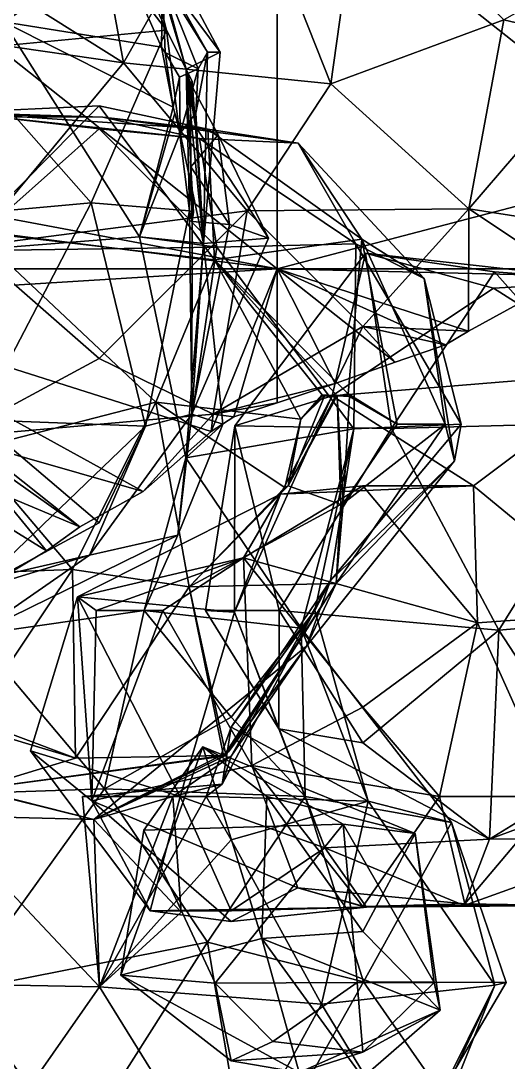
# Model space of a CAD drawing. Extents: x 290083 to 295691, y 4553739 to 4561622.
# Drawn here: x 294045.5 to 294092.1, y 4559273.5 to 4559373.2 of the extents above; entities that cross this region are included whole.
import ezdxf

# ---------------------------------------------------------------- set-up
doc = ezdxf.new("R2010")
doc.units = 0
doc.layers.add('Au_ppm_Pref_-_0_3', color=7, linetype='CONTINUOUS')

msp = doc.modelspace()

# ---------------------------------------------------------------- linework, layer by layer
at = {"layer": 'Au_ppm_Pref_-_0_3'}
for points in [[(294059.397, 4559372.302, 1775.899), (294054.764, 4559390.332, 1781.804), (294052.137, 4559388.006, 1775.858)], [(294061.277, 4559368.566, 1782.714), (294056.947, 4559384.409, 1787.737), (294054.764, 4559390.332, 1781.804)], [(294054.764, 4559390.332, 1781.804), (294059.397, 4559372.302, 1775.899), (294061.277, 4559368.566, 1782.714)], [(294070, 4559349.446, 1915.153), (294020.626, 4559358.7, 1919.676), (294020, 4559389.131, 1923.13)], [(294020, 4559389.131, 1923.13), (294070, 4559389.131, 1919.985), (294070, 4559349.446, 1915.153)], [(294066.525, 4559388.925, 1906.686), (294052.074, 4559386.809, 1910.793), (294055.279, 4559369.167, 1907.481)], [(294075.126, 4559367.16, 1904.078), (294066.525, 4559388.925, 1906.686), (294055.279, 4559369.167, 1907.481)], [(294075.126, 4559367.16, 1904.078), (294077.944, 4559387.38, 1900.797), (294066.525, 4559388.925, 1906.686)], [(294070, 4559349.446, 1915.153), (294070, 4559389.131, 1919.985), (294107.59, 4559359.295, 1913.215)], [(294070, 4559389.131, 1919.985), (294113.362, 4559369.013, 1914.105), (294107.59, 4559359.295, 1913.215)], [(294070, 4559389.131, 1919.985), (294116.106, 4559377.883, 1915.102), (294113.362, 4559369.013, 1914.105)], [(294050.259, 4559384.236, 1772.455), (294059.397, 4559372.302, 1775.899), (294052.137, 4559388.006, 1775.858)], [(294039.294, 4559370.36, 1770.097), (294050.259, 4559384.236, 1772.455), (294027.464, 4559387.644, 1769.686)], [(294075.126, 4559367.16, 1904.078), (294091.677, 4559373.281, 1900.485), (294077.944, 4559387.38, 1900.797)], [(294029.082, 4559386.039, 1792.985), (294050.751, 4559385.48, 1791.786), (294043.817, 4559373.083, 1795.028)], [(294040.375, 4559378.543, 1909.677), (294055.279, 4559369.167, 1907.481), (294052.074, 4559386.809, 1910.793)], [(294050.751, 4559385.48, 1791.786), (294054.799, 4559379.903, 1791.835), (294043.817, 4559373.083, 1795.028)], [(294039.294, 4559370.36, 1770.097), (294059.397, 4559372.302, 1775.899), (294050.259, 4559384.236, 1772.455)], [(294059.517, 4559376.951, 1789.931), (294056.947, 4559384.409, 1787.737), (294064.534, 4559370.188, 1787.737)], [(294061.277, 4559368.566, 1782.714), (294064.534, 4559370.188, 1787.737), (294056.947, 4559384.409, 1787.737)], [(294043.817, 4559373.083, 1795.028), (294054.799, 4559379.903, 1791.835), (294058.913, 4559370.659, 1792.426)], [(294054.799, 4559379.903, 1791.835), (294059.004, 4559377.125, 1790.22), (294058.913, 4559370.659, 1792.426)], [(294101.792, 4559370.894, 1906.609), (294103.371, 4559379.864, 1903.298), (294091.677, 4559373.281, 1900.485)], [(294029.696, 4559372.859, 1908.319), (294055.279, 4559369.167, 1907.481), (294040.375, 4559378.543, 1909.677)], [(294058.913, 4559370.659, 1792.426), (294059.004, 4559377.125, 1790.22), (294059.27, 4559370.135, 1792.385)], [(294059.517, 4559376.951, 1789.931), (294063.317, 4559370.188, 1789.633), (294059.004, 4559377.125, 1790.22)], [(294063.317, 4559370.188, 1789.633), (294062.44, 4559368.577, 1790.766), (294059.004, 4559377.125, 1790.22)], [(294059.004, 4559377.125, 1790.22), (294062.44, 4559368.577, 1790.766), (294059.27, 4559370.135, 1792.385)], [(294063.317, 4559370.188, 1789.633), (294059.517, 4559376.951, 1789.931), (294064.534, 4559370.188, 1787.737)], [(294043.817, 4559373.083, 1795.028), (294056.814, 4559352.503, 1793.596), (294039.824, 4559351.155, 1799.313)], [(294043.817, 4559373.083, 1795.028), (294058.913, 4559370.659, 1792.426), (294060.024, 4559364.902, 1792.479)], [(294043.817, 4559373.083, 1795.028), (294060.024, 4559364.902, 1792.479), (294056.814, 4559352.503, 1793.596)], [(294091.677, 4559373.281, 1900.485), (294075.126, 4559367.16, 1904.078), (294088.329, 4559355.189, 1907.087)], [(294091.677, 4559373.281, 1900.485), (294088.329, 4559355.189, 1907.087), (294101.792, 4559370.894, 1906.609)], [(294040.696, 4559351.586, 1907.364), (294055.279, 4559369.167, 1907.481), (294029.696, 4559372.859, 1908.319)], [(294052.203, 4559355.745, 1771.407), (294059.397, 4559372.302, 1775.899), (294039.294, 4559370.36, 1770.097)], [(294052.203, 4559355.745, 1771.407), (294061.599, 4559354.988, 1776.254), (294059.397, 4559372.302, 1775.899)], [(294061.277, 4559368.566, 1782.714), (294059.397, 4559372.302, 1775.899), (294061.599, 4559354.988, 1776.254)], [(294052.203, 4559355.745, 1771.407), (294039.294, 4559370.36, 1770.097), (294026.926, 4559353.462, 1770.053)], [(294060.024, 4559364.902, 1792.479), (294058.913, 4559370.659, 1792.426), (294059.27, 4559370.135, 1792.385)], [(294060.024, 4559364.902, 1792.479), (294059.27, 4559370.135, 1792.385), (294060.648, 4559367.793, 1792.24)], [(294062.44, 4559368.577, 1790.766), (294060.648, 4559367.793, 1792.24), (294059.27, 4559370.135, 1792.385)], [(294061.277, 4559368.566, 1782.714), (294062.941, 4559351.859, 1787.566), (294064.534, 4559370.188, 1787.737)], [(294062.197, 4559364.351, 1790.534), (294062.44, 4559368.577, 1790.766), (294063.317, 4559370.188, 1789.633)], [(294062.941, 4559351.859, 1787.566), (294062.197, 4559364.351, 1790.534), (294063.317, 4559370.188, 1789.633)], [(294062.941, 4559351.859, 1787.566), (294063.317, 4559370.188, 1789.633), (294064.534, 4559370.188, 1787.737)], [(294088.329, 4559355.189, 1907.087), (294103.464, 4559352.827, 1912.192), (294101.792, 4559370.894, 1906.609)], [(294040.696, 4559351.586, 1907.364), (294067.115, 4559354.98, 1907.425), (294055.279, 4559369.167, 1907.481)], [(294075.126, 4559367.16, 1904.078), (294055.279, 4559369.167, 1907.481), (294067.115, 4559354.98, 1907.425)], [(294060.648, 4559367.793, 1792.24), (294062.44, 4559368.577, 1790.766), (294060.705, 4559362.427, 1791.627)], [(294060.705, 4559362.427, 1791.627), (294062.44, 4559368.577, 1790.766), (294062.197, 4559364.351, 1790.534)], [(294061.277, 4559368.566, 1782.714), (294061.666, 4559367.258, 1782.415), (294061.858, 4559367.374, 1782.646)], [(294061.277, 4559368.566, 1782.714), (294061.717, 4559359.208, 1778.458), (294061.666, 4559367.258, 1782.415)], [(294061.717, 4559359.208, 1778.458), (294061.277, 4559368.566, 1782.714), (294061.599, 4559354.988, 1776.254)], [(294062.184, 4559363.066, 1783.989), (294061.277, 4559368.566, 1782.714), (294061.858, 4559367.374, 1782.646)], [(294062.941, 4559351.859, 1787.566), (294061.277, 4559368.566, 1782.714), (294062.184, 4559363.066, 1783.989)], [(294060.648, 4559367.793, 1792.24), (294060.705, 4559362.427, 1791.627), (294060.024, 4559364.902, 1792.479)], [(294061.666, 4559367.258, 1782.415), (294062.184, 4559363.066, 1783.989), (294061.858, 4559367.374, 1782.646)], [(294061.717, 4559359.208, 1778.458), (294064.343, 4559362.271, 1782.358), (294061.666, 4559367.258, 1782.415)], [(294064.343, 4559362.271, 1782.358), (294062.184, 4559363.066, 1783.989), (294061.666, 4559367.258, 1782.415)], [(294067.115, 4559354.98, 1907.425), (294088.329, 4559355.189, 1907.087), (294075.126, 4559367.16, 1904.078)], [(294052.974, 4559365.05, 1821.66), (294041.039, 4559352.979, 1823.838), (294039.322, 4559364.404, 1816.947)], [(294039.322, 4559364.404, 1816.947), (294063.345, 4559362.804, 1816.023), (294052.974, 4559365.05, 1821.66)], [(294063.999, 4559350.312, 1823.118), (294041.039, 4559352.979, 1823.838), (294052.974, 4559365.05, 1821.66)], [(294063.999, 4559350.312, 1823.118), (294052.974, 4559365.05, 1821.66), (294063.345, 4559362.804, 1816.023)], [(294039.322, 4559364.404, 1816.947), (294031.831, 4559364.452, 1811.494), (294053.303, 4559363.944, 1811.28)], [(294031.831, 4559364.452, 1811.494), (294042.992, 4559363.983, 1806.389), (294053.303, 4559363.944, 1811.28)], [(294063.345, 4559362.804, 1816.023), (294039.322, 4559364.404, 1816.947), (294053.303, 4559363.944, 1811.28)], [(294056.814, 4559352.503, 1793.596), (294060.024, 4559364.902, 1792.479), (294060.184, 4559364.341, 1792.474)], [(294056.814, 4559352.503, 1793.596), (294060.184, 4559364.341, 1792.474), (294060.705, 4559362.427, 1791.627)], [(294060.024, 4559364.902, 1792.479), (294060.705, 4559362.427, 1791.627), (294060.184, 4559364.341, 1792.474)], [(294060.705, 4559362.427, 1791.627), (294062.197, 4559364.351, 1790.534), (294062.941, 4559351.859, 1787.566)], [(294042.992, 4559363.983, 1806.389), (294039.824, 4559351.155, 1799.313), (294052.974, 4559362.825, 1802.07)], [(294053.303, 4559363.944, 1811.28), (294042.992, 4559363.983, 1806.389), (294062.546, 4559361.919, 1806.884)], [(294062.546, 4559361.919, 1806.884), (294042.992, 4559363.983, 1806.389), (294052.974, 4559362.825, 1802.07)], [(294053.303, 4559363.944, 1811.28), (294071.997, 4559361.454, 1811.494), (294063.345, 4559362.804, 1816.023)], [(294071.997, 4559361.454, 1811.494), (294053.303, 4559363.944, 1811.28), (294062.546, 4559361.919, 1806.884)], [(294069.165, 4559352.37, 1781.797), (294062.184, 4559363.066, 1783.989), (294064.343, 4559362.271, 1782.358)], [(294062.941, 4559351.859, 1787.566), (294062.184, 4559363.066, 1783.989), (294069.165, 4559352.37, 1781.797)], [(294064.228, 4559351.524, 1799.453), (294052.974, 4559362.825, 1802.07), (294039.824, 4559351.155, 1799.313)], [(294064.228, 4559351.524, 1799.453), (294062.546, 4559361.919, 1806.884), (294052.974, 4559362.825, 1802.07)], [(294056.814, 4559352.503, 1793.596), (294060.705, 4559362.427, 1791.627), (294062.941, 4559351.859, 1787.566)], [(294064.343, 4559362.271, 1782.358), (294061.717, 4559359.208, 1778.458), (294065.419, 4559353.666, 1779.053)], [(294078.08, 4559352.268, 1817.389), (294063.999, 4559350.312, 1823.118), (294063.345, 4559362.804, 1816.023)], [(294078.08, 4559352.268, 1817.389), (294063.345, 4559362.804, 1816.023), (294071.997, 4559361.454, 1811.494)], [(294065.419, 4559353.666, 1779.053), (294069.165, 4559352.37, 1781.797), (294064.343, 4559362.271, 1782.358)], [(294071.997, 4559361.454, 1811.494), (294062.546, 4559361.919, 1806.884), (294077.521, 4559351.838, 1805.757)], [(294077.521, 4559351.838, 1805.757), (294062.546, 4559361.919, 1806.884), (294064.228, 4559351.524, 1799.453)], [(294078.08, 4559352.268, 1817.389), (294071.997, 4559361.454, 1811.494), (294084.031, 4559348.494, 1811.494)], [(294084.031, 4559348.494, 1811.494), (294071.997, 4559361.454, 1811.494), (294077.521, 4559351.838, 1805.757)], [(294061.983, 4559354.855, 1776.535), (294061.717, 4559359.208, 1778.458), (294061.599, 4559354.988, 1776.254)], [(294061.983, 4559354.855, 1776.535), (294061.868, 4559353.962, 1776.752), (294061.717, 4559359.208, 1778.458)], [(294065.419, 4559353.666, 1779.053), (294061.717, 4559359.208, 1778.458), (294061.868, 4559353.962, 1776.752)], [(294107.59, 4559359.295, 1913.215), (294099.059, 4559349.446, 1912.728), (294070, 4559349.446, 1915.153)], [(294070, 4559349.446, 1915.153), (294022.765, 4559355.449, 1919.161), (294020.626, 4559358.7, 1919.676)], [(294070, 4559349.446, 1915.153), (294022.974, 4559349.446, 1918.474), (294022.765, 4559355.449, 1919.161)], [(294041.349, 4559334.964, 1771.023), (294052.203, 4559355.745, 1771.407), (294026.926, 4559353.462, 1770.053)], [(294041.349, 4559334.964, 1771.023), (294057.397, 4559334.384, 1775.927), (294052.203, 4559355.745, 1771.407)], [(294052.203, 4559355.745, 1771.407), (294057.397, 4559334.384, 1775.927), (294061.599, 4559354.988, 1776.254)], [(294088.329, 4559355.189, 1907.087), (294067.115, 4559354.98, 1907.425), (294078.172, 4559343.927, 1909.648)], [(294088.329, 4559355.189, 1907.087), (294078.172, 4559343.927, 1909.648), (294088.283, 4559343.465, 1912.79)], [(294088.283, 4559343.465, 1912.79), (294097.934, 4559348.767, 1912.727), (294088.329, 4559355.189, 1907.087)], [(294103.464, 4559352.827, 1912.192), (294088.329, 4559355.189, 1907.087), (294097.934, 4559348.767, 1912.727)], [(294040.696, 4559351.586, 1907.364), (294052.974, 4559340.852, 1908.623), (294067.115, 4559354.98, 1907.425)], [(294067.115, 4559354.98, 1907.425), (294052.974, 4559340.852, 1908.623), (294063.865, 4559335.531, 1912.707)], [(294061.812, 4559335.517, 1782.667), (294061.599, 4559354.988, 1776.254), (294057.397, 4559334.384, 1775.927)], [(294061.599, 4559354.988, 1776.254), (294061.868, 4559353.962, 1776.752), (294061.983, 4559354.855, 1776.535)], [(294061.599, 4559354.988, 1776.254), (294061.812, 4559335.517, 1782.667), (294061.868, 4559353.962, 1776.752)], [(294067.115, 4559354.98, 1907.425), (294063.865, 4559335.531, 1912.707), (294078.172, 4559343.927, 1909.648)], [(294061.868, 4559353.962, 1776.752), (294061.812, 4559335.517, 1782.667), (294065.419, 4559353.666, 1779.053)], [(294069.165, 4559352.37, 1781.797), (294065.419, 4559353.666, 1779.053), (294061.812, 4559335.517, 1782.667)], [(294064.228, 4559351.524, 1799.453), (294039.824, 4559351.155, 1799.313), (294056.814, 4559352.503, 1793.596)], [(294040.68, 4559332.093, 1826.871), (294041.039, 4559352.979, 1823.838), (294058.377, 4559336.654, 1824.816)], [(294058.377, 4559336.654, 1824.816), (294041.039, 4559352.979, 1823.838), (294063.999, 4559350.312, 1823.118)], [(294062.941, 4559351.859, 1787.566), (294061.248, 4559331.328, 1794.464), (294056.814, 4559352.503, 1793.596)], [(294056.814, 4559352.503, 1793.596), (294061.248, 4559331.328, 1794.464), (294064.228, 4559351.524, 1799.453)], [(294061.812, 4559335.517, 1782.667), (294062.941, 4559351.859, 1787.566), (294069.165, 4559352.37, 1781.797)], [(294076.786, 4559337.471, 1821.741), (294063.999, 4559350.312, 1823.118), (294078.08, 4559352.268, 1817.389)], [(294078.08, 4559352.268, 1817.389), (294081.453, 4559334.552, 1819.251), (294076.786, 4559337.471, 1821.741)], [(294086.058, 4559334.552, 1816.119), (294081.453, 4559334.552, 1819.251), (294078.08, 4559352.268, 1817.389)], [(294084.031, 4559348.494, 1811.494), (294086.058, 4559334.552, 1816.119), (294078.08, 4559352.268, 1817.389)], [(294040.696, 4559351.586, 1907.364), (294038.984, 4559333.32, 1911.152), (294052.974, 4559340.852, 1908.623)], [(294062.941, 4559351.859, 1787.566), (294064.779, 4559334.552, 1787.737), (294061.248, 4559331.328, 1794.464)], [(294061.248, 4559331.328, 1794.464), (294077.302, 4559334.113, 1799.643), (294064.228, 4559351.524, 1799.453)], [(294064.779, 4559334.552, 1787.737), (294062.941, 4559351.859, 1787.566), (294061.812, 4559335.517, 1782.667)], [(294077.521, 4559351.838, 1805.757), (294064.228, 4559351.524, 1799.453), (294077.302, 4559334.113, 1799.643)], [(294087.592, 4559334.552, 1806.325), (294077.521, 4559351.838, 1805.757), (294077.302, 4559334.113, 1799.643)], [(294084.031, 4559348.494, 1811.494), (294077.521, 4559351.838, 1805.757), (294087.592, 4559334.552, 1806.325)], [(294058.377, 4559336.654, 1824.816), (294063.999, 4559350.312, 1823.118), (294072.236, 4559335.049, 1823.124)], [(294074.286, 4559337.374, 1822.692), (294072.236, 4559335.049, 1823.124), (294063.999, 4559350.312, 1823.118)], [(294075.713, 4559337.261, 1822.193), (294074.286, 4559337.374, 1822.692), (294063.999, 4559350.312, 1823.118)], [(294076.786, 4559337.471, 1821.741), (294075.713, 4559337.261, 1822.193), (294063.999, 4559350.312, 1823.118)], [(294080.927, 4559334.145, 1870.842), (294065.927, 4559334.412, 1864.877), (294078.445, 4559350.922, 1864.594)], [(294065.927, 4559334.412, 1864.877), (294075.255, 4559337.269, 1857.656), (294078.445, 4559350.922, 1864.594)], [(294075.255, 4559337.269, 1857.656), (294090.683, 4559347.578, 1859.3), (294078.445, 4559350.922, 1864.594)], [(294080.927, 4559334.145, 1870.842), (294078.445, 4559350.922, 1864.594), (294090.771, 4559349.16, 1869.817)], [(294078.445, 4559350.922, 1864.594), (294102.456, 4559348.262, 1864.01), (294090.771, 4559349.16, 1869.817)], [(294102.456, 4559348.262, 1864.01), (294078.445, 4559350.922, 1864.594), (294090.683, 4559347.578, 1859.3)], [(294022.974, 4559349.446, 1918.474), (294070, 4559349.446, 1915.153), (294023.653, 4559346.547, 1918.024)], [(294023.653, 4559346.547, 1918.024), (294070, 4559349.446, 1915.153), (294063.667, 4559333.858, 1913.442)], [(294063.667, 4559333.858, 1913.442), (294070, 4559349.446, 1915.153), (294065.836, 4559335.262, 1913.483)], [(294065.836, 4559335.262, 1913.483), (294070, 4559349.446, 1915.153), (294070, 4559336.606, 1913.375)], [(294081.287, 4559340.487, 1912.956), (294070, 4559349.446, 1915.153), (294086.086, 4559342.163, 1912.791)], [(294070, 4559349.446, 1915.153), (294088.283, 4559343.465, 1912.79), (294086.086, 4559342.163, 1912.791)], [(294070, 4559349.446, 1915.153), (294097.934, 4559348.767, 1912.727), (294088.283, 4559343.465, 1912.79)], [(294070, 4559349.446, 1915.153), (294099.059, 4559349.446, 1912.728), (294097.934, 4559348.767, 1912.727)], [(294070, 4559349.446, 1915.153), (294075.546, 4559338.471, 1913.163), (294070, 4559336.606, 1913.375)], [(294070, 4559349.446, 1915.153), (294081.287, 4559340.487, 1912.956), (294075.546, 4559338.471, 1913.163)], [(294090.771, 4559349.16, 1869.817), (294103.546, 4559334.748, 1870.924), (294080.927, 4559334.145, 1870.842)], [(294102.456, 4559348.262, 1864.01), (294103.546, 4559334.748, 1870.924), (294090.771, 4559349.16, 1869.817)], [(294084.031, 4559348.494, 1811.494), (294086.938, 4559331.042, 1811.494), (294086.058, 4559334.552, 1816.119)], [(294086.938, 4559331.042, 1811.494), (294084.031, 4559348.494, 1811.494), (294087.592, 4559334.552, 1806.325)], [(294090.683, 4559347.578, 1859.3), (294103.286, 4559339.559, 1857.3), (294102.456, 4559348.262, 1864.01)], [(294075.255, 4559337.269, 1857.656), (294103.286, 4559339.559, 1857.3), (294090.683, 4559347.578, 1859.3)], [(294029.709, 4559333.704, 1916.042), (294023.653, 4559346.547, 1918.024), (294051.123, 4559324.744, 1913.065)], [(294051.123, 4559324.744, 1913.065), (294023.653, 4559346.547, 1918.024), (294057.156, 4559328.105, 1913.105)], [(294057.156, 4559328.105, 1913.105), (294023.653, 4559346.547, 1918.024), (294063.667, 4559333.858, 1913.442)], [(294063.865, 4559335.531, 1912.707), (294075.546, 4559338.471, 1913.163), (294078.172, 4559343.927, 1909.648)], [(294078.172, 4559343.927, 1909.648), (294075.546, 4559338.471, 1913.163), (294081.287, 4559340.487, 1912.956)], [(294086.086, 4559342.163, 1912.791), (294088.283, 4559343.465, 1912.79), (294078.172, 4559343.927, 1909.648)], [(294078.172, 4559343.927, 1909.648), (294081.287, 4559340.487, 1912.956), (294086.086, 4559342.163, 1912.791)], [(294052.974, 4559340.852, 1908.623), (294038.984, 4559333.32, 1911.152), (294063.865, 4559335.531, 1912.707)], [(294103.286, 4559339.559, 1857.3), (294075.255, 4559337.269, 1857.656), (294088.756, 4559328.646, 1854.088)], [(294103.286, 4559339.559, 1857.3), (294088.756, 4559328.646, 1854.088), (294103.44, 4559316.549, 1852.446)], [(294075.546, 4559338.471, 1913.163), (294063.865, 4559335.531, 1912.707), (294070, 4559336.606, 1913.375)], [(294070.3, 4559327.867, 1853.069), (294075.255, 4559337.269, 1857.656), (294065.918, 4559316.569, 1858.885)], [(294065.927, 4559334.412, 1864.877), (294065.918, 4559316.569, 1858.885), (294075.255, 4559337.269, 1857.656)], [(294070.3, 4559327.867, 1853.069), (294088.756, 4559328.646, 1854.088), (294075.255, 4559337.269, 1857.656)], [(294074.514, 4559337.273, 1822.634), (294075.53, 4559337.186, 1822.28), (294071.034, 4559328.668, 1822.729)], [(294072.236, 4559335.049, 1823.124), (294074.514, 4559337.273, 1822.634), (294071.034, 4559328.668, 1822.729)], [(294075.713, 4559337.261, 1822.193), (294071.034, 4559328.668, 1822.729), (294075.53, 4559337.186, 1822.28)], [(294075.713, 4559337.261, 1822.193), (294076.079, 4559326.858, 1819.331), (294071.034, 4559328.668, 1822.729)], [(294074.286, 4559337.374, 1822.692), (294074.304, 4559337.232, 1822.7), (294072.236, 4559335.049, 1823.124)], [(294074.304, 4559337.232, 1822.7), (294074.514, 4559337.273, 1822.634), (294072.236, 4559335.049, 1823.124)], [(294075.53, 4559337.186, 1822.28), (294074.514, 4559337.273, 1822.634), (294074.286, 4559337.374, 1822.692)], [(294075.713, 4559337.261, 1822.193), (294075.53, 4559337.186, 1822.28), (294074.286, 4559337.374, 1822.692)], [(294074.304, 4559337.232, 1822.7), (294074.286, 4559337.374, 1822.692), (294074.514, 4559337.273, 1822.634)], [(294076.786, 4559337.471, 1821.741), (294076.607, 4559337.289, 1821.855), (294075.713, 4559337.261, 1822.193)], [(294075.713, 4559337.261, 1822.193), (294076.607, 4559337.289, 1821.855), (294076.898, 4559337.219, 1821.723)], [(294076.284, 4559326.954, 1819.236), (294076.079, 4559326.858, 1819.331), (294075.713, 4559337.261, 1822.193)], [(294076.898, 4559337.219, 1821.723), (294076.284, 4559326.954, 1819.236), (294075.713, 4559337.261, 1822.193)], [(294076.898, 4559337.219, 1821.723), (294081.453, 4559334.552, 1819.251), (294076.284, 4559326.954, 1819.236)], [(294076.898, 4559337.219, 1821.723), (294076.607, 4559337.289, 1821.855), (294076.786, 4559337.471, 1821.741)], [(294081.453, 4559334.552, 1819.251), (294076.898, 4559337.219, 1821.723), (294076.786, 4559337.471, 1821.741)], [(294058.377, 4559336.654, 1824.816), (294050.41, 4559320.642, 1826.8), (294040.68, 4559332.093, 1826.871)], [(294058.377, 4559336.654, 1824.816), (294061.577, 4559319, 1823.159), (294050.41, 4559320.642, 1826.8)], [(294072.236, 4559335.049, 1823.124), (294070.709, 4559328.498, 1822.817), (294058.377, 4559336.654, 1824.816)], [(294061.577, 4559319, 1823.159), (294058.377, 4559336.654, 1824.816), (294070.709, 4559328.498, 1822.817)], [(294070, 4559336.606, 1913.375), (294063.865, 4559335.531, 1912.707), (294065.836, 4559335.262, 1913.483)], [(294057.156, 4559328.105, 1913.105), (294063.865, 4559335.531, 1912.707), (294038.984, 4559333.32, 1911.152)], [(294060.483, 4559323.933, 1787.737), (294061.812, 4559335.517, 1782.667), (294052.03, 4559322.031, 1783.118)], [(294061.812, 4559335.517, 1782.667), (294057.397, 4559334.384, 1775.927), (294052.03, 4559322.031, 1783.118)], [(294063.865, 4559335.531, 1912.707), (294057.156, 4559328.105, 1913.105), (294063.667, 4559333.858, 1913.442)], [(294060.483, 4559323.933, 1787.737), (294064.779, 4559334.552, 1787.737), (294061.812, 4559335.517, 1782.667)], [(294063.865, 4559335.531, 1912.707), (294063.667, 4559333.858, 1913.442), (294065.836, 4559335.262, 1913.483)], [(294041.349, 4559334.964, 1771.023), (294040.991, 4559318.638, 1775.941), (294052.974, 4559325.117, 1772.713)], [(294052.03, 4559322.031, 1783.118), (294057.397, 4559334.384, 1775.927), (294040.991, 4559318.638, 1775.941)], [(294040.991, 4559318.638, 1775.941), (294057.397, 4559334.384, 1775.927), (294052.974, 4559325.117, 1772.713)], [(294041.349, 4559334.964, 1771.023), (294052.974, 4559325.117, 1772.713), (294057.397, 4559334.384, 1775.927)], [(294060.483, 4559323.933, 1787.737), (294061.248, 4559331.328, 1794.464), (294064.779, 4559334.552, 1787.737)], [(294072.266, 4559315.036, 1794.452), (294077.302, 4559334.113, 1799.643), (294061.248, 4559331.328, 1794.464)], [(294070.175, 4559316.734, 1868.718), (294063.121, 4559316.734, 1864.948), (294065.927, 4559334.412, 1864.877)], [(294065.927, 4559334.412, 1864.877), (294063.121, 4559316.734, 1864.948), (294065.918, 4559316.569, 1858.885)], [(294070.175, 4559316.734, 1868.718), (294065.927, 4559334.412, 1864.877), (294080.927, 4559334.145, 1870.842)], [(294091.201, 4559314.852, 1871.637), (294070.175, 4559316.734, 1868.718), (294080.927, 4559334.145, 1870.842)], [(294072.236, 4559335.049, 1823.124), (294071.034, 4559328.668, 1822.729), (294070.709, 4559328.498, 1822.817)], [(294072.266, 4559315.036, 1794.452), (294073.6, 4559316.734, 1800.742), (294077.302, 4559334.113, 1799.643)], [(294073.6, 4559316.734, 1800.742), (294075.073, 4559319.59, 1806.818), (294077.302, 4559334.113, 1799.643)], [(294075.073, 4559319.59, 1806.818), (294087.592, 4559334.552, 1806.325), (294077.302, 4559334.113, 1799.643)], [(294086.938, 4559331.042, 1811.494), (294087.592, 4559334.552, 1806.325), (294075.073, 4559319.59, 1806.818)], [(294075.637, 4559319.317, 1816.127), (294076.284, 4559326.954, 1819.236), (294086.058, 4559334.552, 1816.119)], [(294075.637, 4559319.317, 1816.127), (294086.058, 4559334.552, 1816.119), (294086.938, 4559331.042, 1811.494)], [(294076.284, 4559326.954, 1819.236), (294081.453, 4559334.552, 1819.251), (294086.058, 4559334.552, 1816.119)], [(294080.927, 4559334.145, 1870.842), (294103.546, 4559334.748, 1870.924), (294091.201, 4559314.852, 1871.637)], [(294103.546, 4559334.748, 1870.924), (294113.245, 4559316.734, 1869.603), (294091.201, 4559314.852, 1871.637)], [(294029.709, 4559333.704, 1916.042), (294047.927, 4559322.441, 1913.107), (294042.46, 4559319.183, 1913.254)], [(294029.709, 4559333.704, 1916.042), (294051.123, 4559324.744, 1913.065), (294047.927, 4559322.441, 1913.107)], [(294038.984, 4559333.32, 1911.152), (294042.46, 4559319.183, 1913.254), (294047.927, 4559322.441, 1913.107)], [(294038.984, 4559333.32, 1911.152), (294047.927, 4559322.441, 1913.107), (294051.123, 4559324.744, 1913.065)], [(294051.123, 4559324.744, 1913.065), (294057.156, 4559328.105, 1913.105), (294038.984, 4559333.32, 1911.152)], [(294050.41, 4559320.642, 1826.8), (294026.37, 4559319.795, 1829.375), (294040.68, 4559332.093, 1826.871)], [(294072.266, 4559315.036, 1794.452), (294061.248, 4559331.328, 1794.464), (294057.269, 4559316.734, 1791.651)], [(294060.483, 4559323.933, 1787.737), (294057.269, 4559316.734, 1791.651), (294061.248, 4559331.328, 1794.464)], [(294075.637, 4559319.317, 1816.127), (294086.938, 4559331.042, 1811.494), (294072.782, 4559313.306, 1811.494)], [(294072.782, 4559313.306, 1811.494), (294086.938, 4559331.042, 1811.494), (294075.073, 4559319.59, 1806.818)], [(294071.034, 4559328.668, 1822.729), (294061.577, 4559319, 1823.159), (294070.709, 4559328.498, 1822.817)], [(294076.079, 4559326.858, 1819.331), (294061.577, 4559319, 1823.159), (294071.034, 4559328.668, 1822.729)], [(294070.3, 4559327.867, 1853.069), (294066.778, 4559321.771, 1846.498), (294078.172, 4559328.651, 1849.097)], [(294089.149, 4559315.54, 1847.384), (294078.172, 4559328.651, 1849.097), (294066.778, 4559321.771, 1846.498)], [(294070.3, 4559327.867, 1853.069), (294078.172, 4559328.651, 1849.097), (294088.756, 4559328.646, 1854.088)], [(294089.149, 4559315.54, 1847.384), (294088.756, 4559328.646, 1854.088), (294078.172, 4559328.651, 1849.097)], [(294089.149, 4559315.54, 1847.384), (294103.44, 4559316.549, 1852.446), (294088.756, 4559328.646, 1854.088)], [(294050.883, 4559318.024, 1853.333), (294070.3, 4559327.867, 1853.069), (294065.918, 4559316.569, 1858.885)], [(294050.883, 4559318.024, 1853.333), (294066.778, 4559321.771, 1846.498), (294070.3, 4559327.867, 1853.069)], [(294076.079, 4559326.858, 1819.331), (294075.637, 4559319.317, 1816.127), (294061.577, 4559319, 1823.159)], [(294075.637, 4559319.317, 1816.127), (294076.079, 4559326.858, 1819.331), (294076.284, 4559326.954, 1819.236)], [(294057.269, 4559316.734, 1791.651), (294060.483, 4559323.933, 1787.737), (294041.036, 4559314.38, 1787.371)], [(294060.483, 4559323.933, 1787.737), (294052.03, 4559322.031, 1783.118), (294041.036, 4559314.38, 1787.371)], [(294041.036, 4559314.38, 1787.371), (294052.03, 4559322.031, 1783.118), (294027.935, 4559316.479, 1781.747)], [(294052.03, 4559322.031, 1783.118), (294040.991, 4559318.638, 1775.941), (294027.935, 4559316.479, 1781.747)], [(294052.683, 4559316.734, 1847.13), (294066.778, 4559321.771, 1846.498), (294050.883, 4559318.024, 1853.333)], [(294066.778, 4559321.771, 1846.498), (294052.683, 4559316.734, 1847.13), (294059.062, 4559316.734, 1844.061)], [(294066.778, 4559321.771, 1846.498), (294059.062, 4559316.734, 1844.061), (294067.553, 4559301.887, 1843.115)], [(294078.172, 4559307.479, 1844.276), (294066.778, 4559321.771, 1846.498), (294067.553, 4559301.887, 1843.115)], [(294066.778, 4559321.771, 1846.498), (294078.172, 4559307.479, 1844.276), (294089.149, 4559315.54, 1847.384)], [(294050.41, 4559320.642, 1826.8), (294040.375, 4559305.668, 1827.061), (294026.37, 4559319.795, 1829.375)], [(294050.41, 4559320.642, 1826.8), (294050.709, 4559302.58, 1823.219), (294040.375, 4559305.668, 1827.061)], [(294050.41, 4559320.642, 1826.8), (294061.577, 4559319, 1823.159), (294050.709, 4559302.58, 1823.219)], [(294065.044, 4559303.051, 1816.435), (294061.577, 4559319, 1823.159), (294075.637, 4559319.317, 1816.127)], [(294064.734, 4559300.103, 1805.555), (294065.573, 4559302.786, 1806.845), (294075.073, 4559319.59, 1806.818)], [(294075.073, 4559319.59, 1806.818), (294065.573, 4559305.561, 1803.34), (294064.734, 4559300.103, 1805.555)], [(294065.044, 4559303.051, 1816.435), (294075.637, 4559319.317, 1816.127), (294065.646, 4559303.72, 1816.339)], [(294065.646, 4559303.72, 1816.339), (294075.637, 4559319.317, 1816.127), (294065.342, 4559303.195, 1816.19)], [(294065.342, 4559303.195, 1816.19), (294075.637, 4559319.317, 1816.127), (294072.782, 4559313.306, 1811.494)], [(294072.782, 4559313.306, 1811.494), (294075.073, 4559319.59, 1806.818), (294065.573, 4559302.786, 1806.845)], [(294075.073, 4559319.59, 1806.818), (294073.6, 4559316.734, 1800.742), (294065.573, 4559305.561, 1803.34)], [(294061.577, 4559319, 1823.159), (294064.867, 4559302.846, 1816.456), (294050.709, 4559302.58, 1823.219)], [(294061.577, 4559319, 1823.159), (294065.044, 4559303.051, 1816.435), (294064.867, 4559302.846, 1816.456)], [(294050.883, 4559318.024, 1853.333), (294060.695, 4559298.916, 1858.199), (294046.393, 4559303.29, 1853.069)], [(294050.883, 4559318.024, 1853.333), (294046.393, 4559303.29, 1853.069), (294052.26, 4559298.491, 1846.826)], [(294065.918, 4559316.569, 1858.885), (294060.695, 4559298.916, 1858.199), (294050.883, 4559318.024, 1853.333)], [(294052.683, 4559316.734, 1847.13), (294050.883, 4559318.024, 1853.333), (294052.26, 4559298.491, 1846.826)], [(294053.472, 4559299.634, 1789.9), (294057.269, 4559316.734, 1791.651), (294041.036, 4559314.38, 1787.371)], [(294059.062, 4559316.734, 1844.061), (294052.683, 4559316.734, 1847.13), (294052.26, 4559298.491, 1846.826)], [(294067.553, 4559301.887, 1843.115), (294059.062, 4559316.734, 1844.061), (294052.26, 4559298.491, 1846.826)], [(294053.472, 4559299.634, 1789.9), (294065.573, 4559306.494, 1791.15), (294057.269, 4559316.734, 1791.651)], [(294072.266, 4559315.036, 1794.452), (294057.269, 4559316.734, 1791.651), (294065.573, 4559306.494, 1791.15)], [(294074.558, 4559294.003, 1860.777), (294060.695, 4559298.916, 1858.199), (294065.918, 4559316.569, 1858.885)], [(294070.175, 4559316.734, 1868.718), (294070.155, 4559305.396, 1864.948), (294063.121, 4559316.734, 1864.948)], [(294063.121, 4559316.734, 1864.948), (294070.155, 4559305.396, 1864.948), (294065.918, 4559316.569, 1858.885)], [(294073.6, 4559316.734, 1800.742), (294078.701, 4559298.478, 1799.877), (294065.573, 4559305.561, 1803.34)], [(294065.918, 4559316.569, 1858.885), (294070.155, 4559305.396, 1864.948), (294074.558, 4559294.003, 1860.777)], [(294070.175, 4559316.734, 1868.718), (294078.172, 4559304.046, 1869.177), (294070.155, 4559305.396, 1864.948)], [(294070.175, 4559316.734, 1868.718), (294091.201, 4559314.852, 1871.637), (294078.172, 4559304.046, 1869.177)], [(294072.266, 4559315.036, 1794.452), (294078.701, 4559298.478, 1799.877), (294073.6, 4559316.734, 1800.742)], [(294089.149, 4559315.54, 1847.384), (294096.62, 4559298.916, 1848.087), (294103.44, 4559316.549, 1852.446)], [(294100.249, 4559300.949, 1868.738), (294091.201, 4559314.852, 1871.637), (294113.245, 4559316.734, 1869.603)], [(294078.172, 4559307.479, 1844.276), (294085.501, 4559298.916, 1843.675), (294089.149, 4559315.54, 1847.384)], [(294096.62, 4559298.916, 1848.087), (294089.149, 4559315.54, 1847.384), (294085.501, 4559298.916, 1843.675)], [(294053.472, 4559299.634, 1789.9), (294041.036, 4559314.38, 1787.371), (294031.818, 4559298.916, 1789.643)], [(294072.266, 4559315.036, 1794.452), (294065.573, 4559306.494, 1791.15), (294072.675, 4559298.916, 1790.328)], [(294072.266, 4559315.036, 1794.452), (294086.669, 4559296.422, 1793.676), (294078.701, 4559298.478, 1799.877)], [(294072.266, 4559315.036, 1794.452), (294072.675, 4559298.916, 1790.328), (294086.669, 4559296.422, 1793.676)], [(294078.172, 4559304.046, 1869.177), (294091.201, 4559314.852, 1871.637), (294090.288, 4559294.828, 1865.28)], [(294090.288, 4559294.828, 1865.28), (294091.201, 4559314.852, 1871.637), (294100.249, 4559300.949, 1868.738)], [(294072.782, 4559313.306, 1811.494), (294052.462, 4559296.697, 1812.363), (294065.342, 4559303.195, 1816.19)], [(294065.573, 4559302.786, 1806.845), (294052.462, 4559296.697, 1812.363), (294072.782, 4559313.306, 1811.494)], [(294040.837, 4559299.583, 1817.306), (294034.625, 4559308.602, 1823.373), (294050.709, 4559302.58, 1823.219)], [(294040.375, 4559305.668, 1827.061), (294050.709, 4559302.58, 1823.219), (294034.625, 4559308.602, 1823.373)], [(294078.172, 4559307.479, 1844.276), (294067.553, 4559301.887, 1843.115), (294085.501, 4559298.916, 1843.675)], [(294053.472, 4559299.634, 1789.9), (294072.675, 4559298.916, 1790.328), (294065.573, 4559306.494, 1791.15)], [(294064.734, 4559300.103, 1805.555), (294065.573, 4559305.561, 1803.34), (294063.206, 4559298.916, 1804.439)], [(294065.573, 4559305.561, 1803.34), (294078.701, 4559298.478, 1799.877), (294063.206, 4559298.916, 1804.439)], [(294070.155, 4559305.396, 1864.948), (294078.172, 4559304.046, 1869.177), (294090.288, 4559294.828, 1865.28)], [(294070.155, 4559305.396, 1864.948), (294090.288, 4559294.828, 1865.28), (294074.558, 4559294.003, 1860.777)], [(294060.695, 4559298.916, 1858.199), (294057.836, 4559287.974, 1853.069), (294046.393, 4559303.29, 1853.069)], [(294046.393, 4559303.29, 1853.069), (294057.836, 4559287.974, 1853.069), (294052.26, 4559298.491, 1846.826)], [(294064.925, 4559302.771, 1816.299), (294065.342, 4559303.195, 1816.19), (294052.462, 4559296.697, 1812.363)], [(294057.228, 4559295.675, 1834.326), (294055.043, 4559281.796, 1829.597), (294062.883, 4559303.664, 1828.776)], [(294055.043, 4559281.796, 1829.597), (294068.526, 4559285.315, 1826.17), (294062.883, 4559303.664, 1828.776)], [(294057.228, 4559295.675, 1834.326), (294062.883, 4559303.664, 1828.776), (294076.289, 4559296.271, 1834.45)], [(294062.883, 4559303.664, 1828.776), (294083.177, 4559295.363, 1829.312), (294076.289, 4559296.271, 1834.45)], [(294083.177, 4559295.363, 1829.312), (294062.883, 4559303.664, 1828.776), (294068.99, 4559298.916, 1827.701)], [(294068.99, 4559298.916, 1827.701), (294062.883, 4559303.664, 1828.776), (294068.526, 4559285.315, 1826.17)], [(294064.925, 4559302.771, 1816.299), (294064.928, 4559302.828, 1816.357), (294065.646, 4559303.72, 1816.339)], [(294064.925, 4559302.771, 1816.299), (294065.646, 4559303.72, 1816.339), (294065.342, 4559303.195, 1816.19)], [(294065.646, 4559303.72, 1816.339), (294064.928, 4559302.828, 1816.357), (294065.044, 4559303.051, 1816.435)], [(294112.922, 4559303.227, 1864.948), (294090.288, 4559294.828, 1865.28), (294100.249, 4559300.949, 1868.738)], [(294090.288, 4559294.828, 1865.28), (294112.922, 4559303.227, 1864.948), (294106.042, 4559295.027, 1859.002)], [(294040.837, 4559299.583, 1817.306), (294052.462, 4559296.697, 1812.363), (294028.388, 4559302.818, 1811.328)], [(294037.571, 4559297.088, 1806.18), (294028.388, 4559302.818, 1811.328), (294052.462, 4559296.697, 1812.363)], [(294064.867, 4559302.846, 1816.456), (294064.928, 4559302.828, 1816.357), (294040.837, 4559299.583, 1817.306)], [(294040.837, 4559299.583, 1817.306), (294050.709, 4559302.58, 1823.219), (294064.867, 4559302.846, 1816.456)], [(294040.837, 4559299.583, 1817.306), (294064.928, 4559302.828, 1816.357), (294064.925, 4559302.771, 1816.299)], [(294040.837, 4559299.583, 1817.306), (294064.925, 4559302.771, 1816.299), (294052.462, 4559296.697, 1812.363)], [(294065.573, 4559302.786, 1806.845), (294060, 4559298.916, 1808.182), (294052.462, 4559296.697, 1812.363)], [(294065.573, 4559302.786, 1806.845), (294064.734, 4559300.103, 1805.555), (294060, 4559298.916, 1808.182)], [(294064.867, 4559302.846, 1816.456), (294065.044, 4559303.051, 1816.435), (294064.928, 4559302.828, 1816.357)], [(294071.977, 4559290.154, 1847.13), (294067.553, 4559301.887, 1843.115), (294052.26, 4559298.491, 1846.826)], [(294071.977, 4559290.154, 1847.13), (294078.172, 4559288.393, 1843.622), (294067.553, 4559301.887, 1843.115)], [(294085.501, 4559298.916, 1843.675), (294067.553, 4559301.887, 1843.115), (294078.172, 4559288.393, 1843.622)], [(294053.472, 4559299.634, 1789.9), (294031.818, 4559298.916, 1789.643), (294039.553, 4559280.261, 1789.259)], [(294053.472, 4559299.634, 1789.9), (294039.553, 4559280.261, 1789.259), (294063.306, 4559284.976, 1790.098)], [(294051.354, 4559298.916, 1805.555), (294060, 4559298.916, 1808.182), (294064.734, 4559300.103, 1805.555)], [(294051.354, 4559298.916, 1805.555), (294064.734, 4559300.103, 1805.555), (294063.206, 4559298.916, 1804.439)], [(294053.472, 4559299.634, 1789.9), (294063.306, 4559284.976, 1790.098), (294072.675, 4559298.916, 1790.328)], [(294051.354, 4559298.916, 1805.555), (294052.987, 4559280.7, 1805.963), (294060, 4559298.916, 1808.182)], [(294051.354, 4559298.916, 1805.555), (294063.206, 4559298.916, 1804.439), (294052.987, 4559280.7, 1805.963)], [(294071.977, 4559290.154, 1847.13), (294052.26, 4559298.491, 1846.826), (294065.573, 4559286.938, 1849.077)], [(294065.573, 4559286.938, 1849.077), (294052.26, 4559298.491, 1846.826), (294057.836, 4559287.974, 1853.069)], [(294052.462, 4559296.697, 1812.363), (294060, 4559298.916, 1808.182), (294060.807, 4559287.838, 1811.494)], [(294060.807, 4559287.838, 1811.494), (294060, 4559298.916, 1808.182), (294052.987, 4559280.7, 1805.963)], [(294052.987, 4559280.7, 1805.963), (294063.206, 4559298.916, 1804.439), (294065.573, 4559294.765, 1804.171)], [(294060.695, 4559298.916, 1858.199), (294065.573, 4559287.953, 1856.724), (294057.836, 4559287.974, 1853.069)], [(294060.695, 4559298.916, 1858.199), (294074.558, 4559294.003, 1860.777), (294065.573, 4559287.953, 1856.724)], [(294078.701, 4559298.478, 1799.877), (294065.573, 4559294.765, 1804.171), (294063.206, 4559298.916, 1804.439)], [(294072.675, 4559298.916, 1790.328), (294063.306, 4559284.976, 1790.098), (294078.241, 4559281.175, 1791.107)], [(294074.22, 4559279.038, 1805.166), (294065.573, 4559294.765, 1804.171), (294078.701, 4559298.478, 1799.877)], [(294078.172, 4559285.998, 1827.679), (294068.99, 4559298.916, 1827.701), (294068.526, 4559285.315, 1826.17)], [(294083.177, 4559295.363, 1829.312), (294068.99, 4559298.916, 1827.701), (294078.172, 4559285.998, 1827.679)], [(294086.669, 4559296.422, 1793.676), (294072.675, 4559298.916, 1790.328), (294078.241, 4559281.175, 1791.107)], [(294078.701, 4559298.478, 1799.877), (294090.797, 4559280.849, 1799.781), (294074.22, 4559279.038, 1805.166)], [(294087.926, 4559288.643, 1848.304), (294085.501, 4559298.916, 1843.675), (294078.172, 4559288.393, 1843.622)], [(294086.669, 4559296.422, 1793.676), (294090.797, 4559280.849, 1799.781), (294078.701, 4559298.478, 1799.877)], [(294087.926, 4559288.643, 1848.304), (294096.62, 4559298.916, 1848.087), (294085.501, 4559298.916, 1843.675)], [(294087.926, 4559288.643, 1848.304), (294098.144, 4559288.49, 1853.069), (294096.62, 4559298.916, 1848.087)], [(294037.571, 4559297.088, 1806.18), (294052.987, 4559280.7, 1805.963), (294031.523, 4559281.098, 1800.988)], [(294037.571, 4559297.088, 1806.18), (294052.462, 4559296.697, 1812.363), (294052.987, 4559280.7, 1805.963)], [(294052.462, 4559296.697, 1812.363), (294060.807, 4559287.838, 1811.494), (294052.987, 4559280.7, 1805.963)], [(294057.228, 4559295.675, 1834.326), (294076.289, 4559296.271, 1834.45), (294064.056, 4559281.027, 1836.483)], [(294076.289, 4559296.271, 1834.45), (294077.623, 4559281.098, 1835.251), (294064.056, 4559281.027, 1836.483)], [(294084.994, 4559281.098, 1832.528), (294077.623, 4559281.098, 1835.251), (294076.289, 4559296.271, 1834.45)], [(294083.177, 4559295.363, 1829.312), (294084.994, 4559281.098, 1832.528), (294076.289, 4559296.271, 1834.45)], [(294086.669, 4559296.422, 1793.676), (294078.241, 4559281.175, 1791.107), (294091.88, 4559281.098, 1793.676)], [(294086.669, 4559296.422, 1793.676), (294091.88, 4559281.098, 1793.676), (294090.797, 4559280.849, 1799.781)], [(294057.228, 4559295.675, 1834.326), (294064.056, 4559281.027, 1836.483), (294055.043, 4559281.796, 1829.597)], [(294083.177, 4559295.363, 1829.312), (294078.172, 4559285.998, 1827.679), (294085.563, 4559278.462, 1828.418)], [(294083.177, 4559295.363, 1829.312), (294085.563, 4559278.462, 1828.418), (294084.994, 4559281.098, 1832.528)], [(294074.22, 4559279.038, 1805.166), (294052.987, 4559280.7, 1805.963), (294065.573, 4559294.765, 1804.171)], [(294087.88, 4559288.487, 1857.909), (294074.558, 4559294.003, 1860.777), (294090.288, 4559294.828, 1865.28)], [(294087.88, 4559288.487, 1857.909), (294090.288, 4559294.828, 1865.28), (294106.042, 4559295.027, 1859.002)], [(294098.144, 4559288.49, 1853.069), (294087.88, 4559288.487, 1857.909), (294106.042, 4559295.027, 1859.002)], [(294065.573, 4559287.953, 1856.724), (294074.558, 4559294.003, 1860.777), (294078.537, 4559288.324, 1853.119)], [(294074.558, 4559294.003, 1860.777), (294087.88, 4559288.487, 1857.909), (294078.537, 4559288.324, 1853.119)], [(294078.537, 4559288.324, 1853.119), (294071.977, 4559290.154, 1847.13), (294065.573, 4559286.938, 1849.077)], [(294087.926, 4559288.643, 1848.304), (294071.977, 4559290.154, 1847.13), (294078.537, 4559288.324, 1853.119)], [(294071.977, 4559290.154, 1847.13), (294087.926, 4559288.643, 1848.304), (294078.172, 4559288.393, 1843.622)], [(294065.573, 4559287.953, 1856.724), (294078.537, 4559288.324, 1853.119), (294057.836, 4559287.974, 1853.069)], [(294065.573, 4559286.938, 1849.077), (294057.836, 4559287.974, 1853.069), (294078.537, 4559288.324, 1853.119)], [(294087.926, 4559288.643, 1848.304), (294078.537, 4559288.324, 1853.119), (294098.144, 4559288.49, 1853.069)], [(294078.537, 4559288.324, 1853.119), (294087.88, 4559288.487, 1857.909), (294098.144, 4559288.49, 1853.069)], [(294055.043, 4559281.796, 1829.597), (294072.082, 4559272.485, 1829.312), (294068.526, 4559285.315, 1826.17)], [(294078.172, 4559285.998, 1827.679), (294068.526, 4559285.315, 1826.17), (294085.563, 4559278.462, 1828.418)], [(294072.082, 4559272.485, 1829.312), (294078.172, 4559271.997, 1826.278), (294068.526, 4559285.315, 1826.17)], [(294085.563, 4559278.462, 1828.418), (294068.526, 4559285.315, 1826.17), (294078.172, 4559271.997, 1826.278)], [(294063.306, 4559284.976, 1790.098), (294039.553, 4559280.261, 1789.259), (294050.719, 4559265.109, 1789.409)], [(294063.306, 4559284.976, 1790.098), (294050.719, 4559265.109, 1789.409), (294067.259, 4559261.695, 1792.995)], [(294063.306, 4559284.976, 1790.098), (294067.259, 4559261.695, 1792.995), (294078.241, 4559281.175, 1791.107)], [(294064.056, 4559281.027, 1836.483), (294065.573, 4559273.602, 1832.753), (294055.043, 4559281.796, 1829.597)], [(294055.043, 4559281.796, 1829.597), (294065.573, 4559273.602, 1832.753), (294072.082, 4559272.485, 1829.312)], [(294039.553, 4559280.261, 1789.259), (294028.307, 4559263.363, 1787.64), (294050.719, 4559265.109, 1789.409)], [(294031.523, 4559281.098, 1800.988), (294052.987, 4559280.7, 1805.963), (294042.707, 4559265.959, 1803.562)], [(294052.987, 4559280.7, 1805.963), (294064.724, 4559261.726, 1806.358), (294042.707, 4559265.959, 1803.562)], [(294074.22, 4559279.038, 1805.166), (294064.724, 4559261.726, 1806.358), (294052.987, 4559280.7, 1805.963)], [(294077.623, 4559281.098, 1835.251), (294069.563, 4559275.455, 1835.251), (294064.056, 4559281.027, 1836.483)], [(294064.056, 4559281.027, 1836.483), (294069.563, 4559275.455, 1835.251), (294065.573, 4559273.602, 1832.753)], [(294085.665, 4559270.502, 1793.676), (294078.241, 4559281.175, 1791.107), (294067.259, 4559261.695, 1792.995)], [(294077.623, 4559281.098, 1835.251), (294078.172, 4559274.437, 1831.532), (294069.563, 4559275.455, 1835.251)], [(294074.22, 4559279.038, 1805.166), (294090.797, 4559280.849, 1799.781), (294083.783, 4559263.28, 1804.585)], [(294077.623, 4559281.098, 1835.251), (294084.994, 4559281.098, 1832.528), (294078.172, 4559274.437, 1831.532)], [(294085.563, 4559278.462, 1828.418), (294078.172, 4559274.437, 1831.532), (294084.994, 4559281.098, 1832.528)], [(294085.665, 4559270.502, 1793.676), (294091.88, 4559281.098, 1793.676), (294078.241, 4559281.175, 1791.107)], [(294085.665, 4559270.502, 1793.676), (294080.703, 4559259.333, 1799.281), (294090.797, 4559280.849, 1799.781)], [(294083.783, 4559263.28, 1804.585), (294090.797, 4559280.849, 1799.781), (294080.703, 4559259.333, 1799.281)], [(294091.88, 4559281.098, 1793.676), (294085.665, 4559270.502, 1793.676), (294090.797, 4559280.849, 1799.781)], [(294074.22, 4559279.038, 1805.166), (294083.783, 4559263.28, 1804.585), (294064.724, 4559261.726, 1806.358)], [(294072.082, 4559272.485, 1829.312), (294078.172, 4559274.437, 1831.532), (294085.563, 4559278.462, 1828.418)], [(294072.082, 4559272.485, 1829.312), (294085.563, 4559278.462, 1828.418), (294078.172, 4559271.997, 1826.278)], [(294065.573, 4559273.602, 1832.753), (294069.563, 4559275.455, 1835.251), (294078.172, 4559274.437, 1831.532)], [(294065.573, 4559273.602, 1832.753), (294078.172, 4559274.437, 1831.532), (294072.082, 4559272.485, 1829.312)]]:
    msp.add_3dface(points, dxfattribs=at)

doc.saveas('drawing.dxf')
